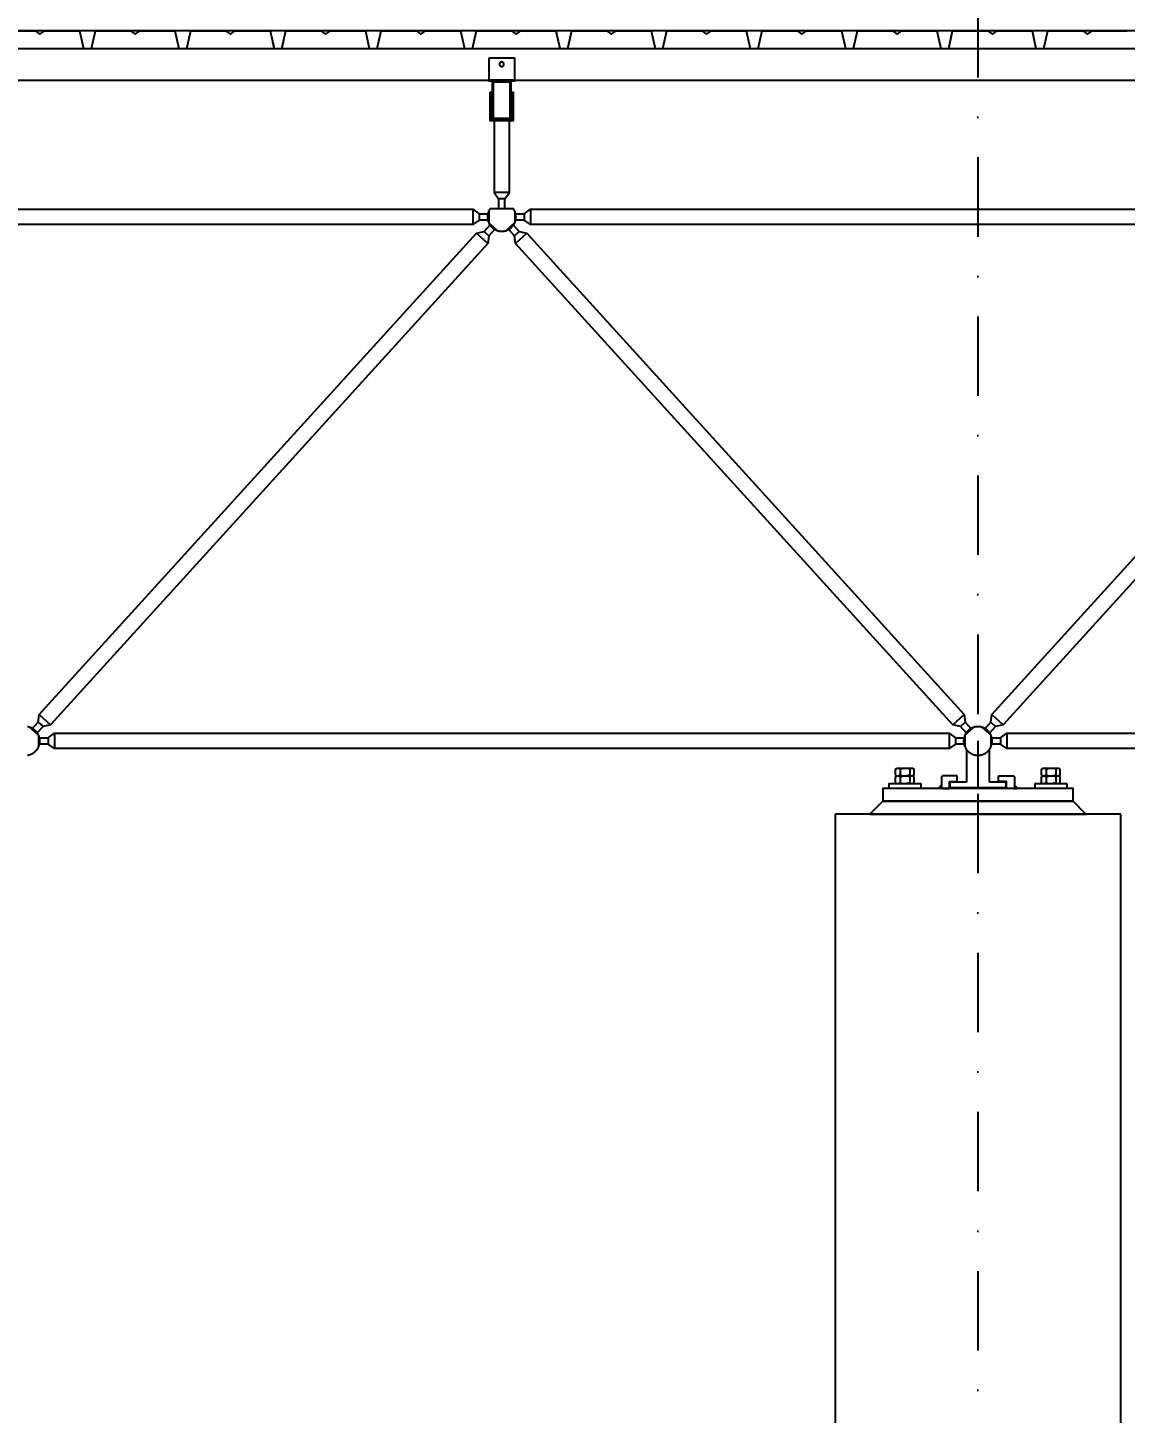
# Model space of a CAD drawing. Header units: centimetres. Extents: x 77182 to 116086, y 20619 to 33555.
# Drawn here: x 106365.4 to 106711.1, y 22351.7 to 22788 of the extents above; entities that cross this region are included whole.
import ezdxf

# ---------------------------------------------------------------- set-up
doc = ezdxf.new("R2010")
doc.units = ezdxf.units.CM
doc.header["$LTSCALE"] = 100
doc.linetypes.add('DASHDOT2', pattern=[0.5, 0.25, -0.125, 0, -0.125])
for name, color, linetype in [('A-ANNO-DIMS', 187, 'Continuous'), ('A-ANNO-GRID', 155, 'DASHDOT2'), ('A-ELEV-01', 255, 'Continuous'), ('A-ELEV-02', 253, 'Continuous'), ('A-WALL-INSL', 249, 'Continuous'), ('A-WALL-SNWPNL', 200, 'Continuous'), ('S-STEL', 3, 'Continuous')]:
    doc.layers.add(name, color=color, linetype=linetype)
doc.styles.add('Fields_100', font='act_simplex.shx', dxfattribs={"width": 0.8, "height": 20})
doc.dimstyles.new('FIELDS_100', dxfattribs={"dimscale": 0, "dimtxt": 20, "dimasz": 5, "dimexe": 5, "dimexo": 5, "dimgap": 5, "dimtad": 0, "dimdec": 0, "dimzin": 0, "dimdsep": 46, "dimtxsty": 'Fields_100', "dimblk": 'DOT', "dimcen": 0.09, "dimclrt": 50, "dimadec": 0, "dimazin": 0, "dimtfac": 1, "dimtdec": 0, "dimtix": 1, "dimtofl": 0, "dimtmove": 1, "dimatfit": 3, "dimfxl": 5, "dimfxlon": 1, "dimtolj": 1, "dimtzin": 0, "dimarcsym": 0})

# ---------------------------------------------------------------- blocks, each defined once
blk = doc.blocks.new('SOMUN')
for p, q in [((-9.8, 7.1), (-8.2, 8)), ((-9.8, 0.9), (-9.8, 7.1)), ((-9.8, 0.9), (-8.2, 0)), ((-8.2, 8), (-5, 8)), ((-8.2, 0), (-5, 0)), ((-5, 7.1), (-6.6, 8)), ((-5, 0.9), (-6.6, 0)), ((-5, 8), (5, 8)), ((-5, 7.1), (-1.7, 8)), ((-5, 7.1), (-5, 0.9)), ((-5, 0.9), (-1.7, 0)), ((-5, 0), (5, 0)), ((5, 7.1), (1.7, 8)), ((5, 0.9), (1.7, 0)), ((5, 8), (8.2, 8)), ((5, 7.1), (6.6, 8)), ((5, 7.1), (5, 0.9)), ((5, 0.9), (6.6, 0)), ((5, 0), (8.2, 0)), ((9.8, 7.1), (8.2, 8)), ((9.8, 0.9), (8.2, 0)), ((9.8, 0.9), (9.8, 7.1))]:
    blk.add_line(p, q)
blk = doc.blocks.new('_Dot')
at = {"color": 0, "linetype": 'ByBlock', "lineweight": -2}
blk.add_line((-0.5, 0), (-1, 0), dxfattribs=at)
at = {"color": 0, "linetype": 'ByBlock', "const_width": 0.5}
blk.add_lwpolyline([(-0.25, 0, 1), (0.25, 0, 1)], format="xyb", close=True, dxfattribs=at)
blk = doc.blocks.new('*D18')
at = {"layer": 'A-ANNO-DIMS', "color": 0, "lineweight": -2, "transparency": 16777216}
for p, q in [((104864.7, 23343.48), (104864.7, 23353.48)), ((106664.7, 23343.48), (106664.7, 23353.48)), ((104869.7, 23348.48), (105733.03, 23348.48)), ((106659.7, 23348.48), (105796.36, 23348.48))]:
    blk.add_line(p, q, dxfattribs=at)
at = {"layer": 'DEFPOINTS', "color": 0, "transparency": 16777216}
for p in [(106664.7, 23348.48), (104864.7, 22503.48), (106664.7, 22503.48)]:
    blk.add_point(p, dxfattribs=at)
at = {"layer": 'A-ANNO-DIMS', "color": 0, "lineweight": -2, "transparency": 16777216, "xscale": 5, "yscale": 5, "zscale": 5, "rotation": 180}
blk.add_blockref('_Dot', (104864.7, 23348.48), dxfattribs=at)
at = {"layer": 'A-ANNO-DIMS', "color": 0, "lineweight": -2, "transparency": 16777216, "xscale": 5, "yscale": 5, "zscale": 5}
blk.add_blockref('_Dot', (106664.7, 23348.48), dxfattribs=at)
at = {"layer": 'A-ANNO-DIMS', "color": 50, "transparency": 16777216, "insert": (105764.7, 23348.48), "char_height": 20, "attachment_point": 5, "style": 'Fields_100'}
blk.add_mtext('\\A1;1800', dxfattribs=at)
blk = doc.blocks.new('*D19')
at = {"layer": 'A-ANNO-DIMS', "color": 0, "lineweight": -2, "transparency": 16777216}
for p, q in [((106664.7, 23343.48), (106664.7, 23353.48)), ((108464.7, 23343.48), (108464.7, 23353.48)), ((106669.7, 23348.48), (107533.03, 23348.48)), ((108459.7, 23348.48), (107596.36, 23348.48))]:
    blk.add_line(p, q, dxfattribs=at)
at = {"layer": 'DEFPOINTS', "color": 0, "transparency": 16777216}
for p in [(108464.7, 23348.48), (106664.7, 22503.48), (108464.7, 22503.48)]:
    blk.add_point(p, dxfattribs=at)
at = {"layer": 'A-ANNO-DIMS', "color": 0, "lineweight": -2, "transparency": 16777216, "xscale": 5, "yscale": 5, "zscale": 5, "rotation": 180}
blk.add_blockref('_Dot', (106664.7, 23348.48), dxfattribs=at)
at = {"layer": 'A-ANNO-DIMS', "color": 0, "lineweight": -2, "transparency": 16777216, "xscale": 5, "yscale": 5, "zscale": 5}
blk.add_blockref('_Dot', (108464.7, 23348.48), dxfattribs=at)
at = {"layer": 'A-ANNO-DIMS', "color": 50, "transparency": 16777216, "insert": (107564.7, 23348.48), "char_height": 20, "attachment_point": 5, "style": 'Fields_100'}
blk.add_mtext('\\A1;1800', dxfattribs=at)

msp = doc.modelspace()

# ---------------------------------------------------------------- hatches: boundary and pattern name
at = {"layer": 'A-ELEV-02'}
for points in [[(106653.2, 22548.69), (106653.5, 22548.39), (106652.5, 22548.39), (106652.5, 22548.42), (106652.5, 22548.45), (106652.5, 22548.49), (106652.51, 22548.52), (106652.51, 22548.56), (106652.52, 22548.59), (106652.53, 22548.62), (106652.53, 22548.66), (106652.54, 22548.69), (106652.56, 22548.72), (106652.57, 22548.75), (106652.58, 22548.79), (106652.59, 22548.82), (106652.61, 22548.85), (106652.63, 22548.88), (106652.64, 22548.91), (106652.66, 22548.94), (106652.68, 22548.96), (106652.7, 22548.99), (106652.72, 22549.02), (106652.74, 22549.04), (106652.77, 22549.07), (106652.79, 22549.09), (106652.82, 22549.12), (106652.84, 22549.14), (106652.87, 22549.16), (106652.89, 22549.18), (106652.92, 22549.2), (106652.95, 22549.22), (106652.98, 22549.24), (106653.01, 22549.26), (106653.04, 22549.28), (106653.07, 22549.29), (106653.1, 22549.3), (106653.13, 22549.32), (106653.17, 22549.33), (106653.2, 22549.34)], [(106676.2, 22548.69), (106675.9, 22548.39), (106676.9, 22548.39), (106676.9, 22548.42), (106676.9, 22548.45), (106676.89, 22548.49), (106676.89, 22548.52), (106676.88, 22548.56), (106676.88, 22548.59), (106676.87, 22548.62), (106676.86, 22548.66), (106676.85, 22548.69), (106676.84, 22548.72), (106676.83, 22548.75), (106676.81, 22548.79), (106676.8, 22548.82), (106676.78, 22548.85), (106676.77, 22548.88), (106676.75, 22548.91), (106676.73, 22548.94), (106676.71, 22548.96), (106676.69, 22548.99), (106676.67, 22549.02), (106676.65, 22549.04), (106676.63, 22549.07), (106676.6, 22549.09), (106676.58, 22549.12), (106676.55, 22549.14), (106676.53, 22549.16), (106676.5, 22549.18), (106676.47, 22549.2), (106676.44, 22549.22), (106676.42, 22549.24), (106676.39, 22549.26), (106676.36, 22549.28), (106676.32, 22549.29), (106676.29, 22549.3), (106676.26, 22549.32), (106676.23, 22549.33), (106676.2, 22549.34)]]:
    msp.add_hatch(color=256, dxfattribs=at).paths.add_polyline_path(points, flags=0)

# ---------------------------------------------------------------- linework, layer by layer
for points in [[(106634.7, 22544.39), (106694.7, 22544.39), (106694.7, 22548.39), (106634.7, 22548.39)], [(106630.7, 22540.39), (106698.7, 22540.39), (106694.7, 22544.39), (106634.7, 22544.39)]]:
    msp.add_lwpolyline(points, close=True)
at = {"elevation": 0}
for points in [[(106646.7, 22549.99), (106646.7, 22548.39), (106636.7, 22548.39), (106636.7, 22549.99), (106646.7, 22549.99)], [(106692.7, 22549.99), (106692.7, 22548.39), (106682.7, 22548.39), (106682.7, 22549.99), (106692.7, 22549.99)]]:
    msp.add_lwpolyline(points, dxfattribs=at)
at = {"layer": 'A-ANNO-GRID'}
msp.add_lwpolyline([(106664.7, 23398.48), (106664.7, 21665.39)], dxfattribs=at)
at = {"layer": 'A-ELEV-01'}
for points in [[(106619.7, 22540.39), (106619.7, 21940.39)], [(106709.7, 22540.39), (106619.7, 22540.39)], [(106709.7, 21940.39), (106709.7, 22540.39)]]:
    msp.add_lwpolyline(points, dxfattribs=at)
at = {"layer": 'A-ELEV-02'}
for points in [[(103019.7, 22781.49), (112087.2, 22781.49)], [(103019.7, 22771.49), (112087.2, 22771.49)], [(106518.7, 22771.49), (106510.7, 22771.49)], [(106511.1, 22765.89), (106511.6, 22765.89)], [(106511.1, 22764.49), (106511.6, 22764.49)], [(106517.8, 22765.89), (106518.3, 22765.89)], [(106517.8, 22764.49), (106518.3, 22764.49)], [(106512.28, 22758.69), (106512.28, 22736.09), (106513.7, 22734.09), (106513.7, 22731.09)], [(106515.7, 22731.09), (106515.7, 22734.09), (106517.11, 22736.09), (106517.11, 22758.69)], [(106517.11, 22736.09), (106512.28, 22736.09)], [(106515.7, 22734.09), (106513.7, 22734.09)], [(106218.8, 22729.39), (106221.8, 22729.39), (106223.8, 22730.8), (106505.6, 22730.8), (106507.6, 22729.39), (106510.6, 22729.39)], [(106510.6, 22727.39), (106507.6, 22727.39), (106505.6, 22725.97), (106223.8, 22725.97), (106221.8, 22727.39), (106218.8, 22727.39)], [(106505.6, 22730.8), (106505.6, 22725.97)], [(106507.6, 22729.39), (106507.6, 22727.39)], [(106511.1, 22731.09), (106511.01, 22730.97), (106510.93, 22730.84), (106510.85, 22730.71), (106510.77, 22730.58), (106510.7, 22730.45), (106510.63, 22730.31), (106510.56, 22730.17), (106510.51, 22730.02), (106510.45, 22729.88), (106510.43, 22729.8), (106510.4, 22729.73), (106510.38, 22729.65), (106510.36, 22729.57), (106510.34, 22729.5), (106510.32, 22729.42), (106510.3, 22729.34), (106510.28, 22729.26), (106510.27, 22729.19), (106510.26, 22729.11), (106510.24, 22729.03), (106510.23, 22728.95), (106510.22, 22728.87), (106510.22, 22728.79), (106510.21, 22728.71), (106510.2, 22728.63), (106510.2, 22728.55), (106510.2, 22728.47), (106510.2, 22728.39), (106510.2, 22728.31), (106510.2, 22728.23), (106510.2, 22728.15), (106510.21, 22728.07), (106510.21, 22727.99), (106510.22, 22727.92), (106510.23, 22727.84), (106510.24, 22727.76), (106510.25, 22727.68), (106510.28, 22727.53), (106510.31, 22727.37), (106510.35, 22727.22), (106510.39, 22727.07), (106510.44, 22726.93), (106510.49, 22726.79), (106510.55, 22726.65), (106510.61, 22726.51), (106510.67, 22726.37), (106510.74, 22726.24), (106510.81, 22726.11), (106510.89, 22725.98), (106510.98, 22725.86), (106511.07, 22725.73), (106511.16, 22725.61), (106511.26, 22725.49), (106511.36, 22725.37), (106511.47, 22725.25), (106511.52, 22725.2), (106511.58, 22725.14), (106511.64, 22725.09), (106511.69, 22725.04), (106511.75, 22724.98), (106511.81, 22724.93), (106511.88, 22724.88), (106511.94, 22724.83), (106512, 22724.78), (106512.07, 22724.74), (106512.13, 22724.69), (106512.2, 22724.65), (106512.26, 22724.6), (106512.33, 22724.56), (106512.4, 22724.52), (106512.47, 22724.48), (106512.54, 22724.44), (106512.61, 22724.4), (106512.68, 22724.36), (106512.75, 22724.33), (106512.82, 22724.3), (106512.9, 22724.26), (106512.97, 22724.23), (106513.04, 22724.2), (106513.12, 22724.17), (106513.19, 22724.15), (106513.27, 22724.12), (106513.34, 22724.1), (106513.49, 22724.05), (106513.64, 22724.01), (106513.79, 22723.98), (106513.95, 22723.95), (106514.1, 22723.93), (106514.25, 22723.91), (106514.4, 22723.9), (106514.55, 22723.89), (106514.7, 22723.89), (106514.85, 22723.89), (106515, 22723.9), (106515.15, 22723.91), (106515.3, 22723.93), (106515.45, 22723.95), (106515.6, 22723.98), (106515.75, 22724.01), (106515.9, 22724.05), (106516.05, 22724.1), (106516.13, 22724.12), (106516.2, 22724.15), (106516.28, 22724.17), (106516.35, 22724.2), (106516.43, 22724.23), (106516.5, 22724.26), (106516.57, 22724.3), (106516.64, 22724.33), (106516.71, 22724.36), (106516.79, 22724.4), (106516.86, 22724.44), (106516.93, 22724.48), (106516.99, 22724.52), (106517.06, 22724.56), (106517.13, 22724.6), (106517.2, 22724.65), (106517.26, 22724.69), (106517.33, 22724.74), (106517.39, 22724.78), (106517.46, 22724.83), (106517.52, 22724.88), (106517.58, 22724.93), (106517.64, 22724.98), (106517.7, 22725.04), (106517.76, 22725.09), (106517.82, 22725.14), (106517.87, 22725.2), (106517.93, 22725.25), (106518.04, 22725.37), (106518.14, 22725.49), (106518.24, 22725.61), (106518.33, 22725.73), (106518.42, 22725.86), (106518.5, 22725.98), (106518.58, 22726.11), (106518.65, 22726.24), (106518.72, 22726.37), (106518.79, 22726.51), (106518.85, 22726.65), (106518.9, 22726.79), (106518.95, 22726.93), (106519, 22727.07), (106519.04, 22727.22), (106519.08, 22727.37), (106519.11, 22727.53), (106519.14, 22727.68), (106519.15, 22727.76), (106519.16, 22727.84), (106519.17, 22727.92), (106519.18, 22727.99), (106519.19, 22728.07), (106519.19, 22728.15), (106519.19, 22728.23), (106519.2, 22728.31), (106519.2, 22728.39), (106519.2, 22728.47), (106519.19, 22728.55), (106519.19, 22728.63), (106519.19, 22728.71), (106519.18, 22728.79), (106519.17, 22728.87), (106519.16, 22728.95), (106519.15, 22729.03), (106519.14, 22729.11), (106519.13, 22729.19), (106519.11, 22729.26), (106519.09, 22729.34), (106519.08, 22729.42), (106519.06, 22729.5), (106519.04, 22729.57), (106519.02, 22729.65), (106518.99, 22729.73), (106518.97, 22729.8), (106518.94, 22729.88), (106518.89, 22730.02), (106518.83, 22730.17), (106518.77, 22730.31), (106518.7, 22730.45), (106518.63, 22730.58), (106518.55, 22730.71), (106518.47, 22730.84), (106518.38, 22730.97), (106518.3, 22731.09)], [(106510.6, 22730.24), (106510.6, 22726.53)], [(106511.1, 22731.09), (106518.3, 22731.09)], [(106518.8, 22729.39), (106521.8, 22729.39), (106523.8, 22730.8), (106805.6, 22730.8), (106807.6, 22729.39), (106810.6, 22729.39)], [(106518.8, 22730.24), (106518.8, 22726.53)], [(106810.6, 22727.39), (106807.6, 22727.39), (106805.6, 22725.97), (106523.8, 22725.97), (106521.8, 22727.39), (106518.8, 22727.39)], [(106521.8, 22729.39), (106521.8, 22727.39)], [(106523.8, 22730.8), (106523.8, 22725.97)], [(106506.79, 22723.28), (106510.36, 22720.03)], [(106509.18, 22723.81), (106510.66, 22722.46)], [(106510.57, 22726.6), (106513.31, 22724.11)], [(106516.08, 22724.11), (106518.83, 22726.6)], [(106518.73, 22722.46), (106520.21, 22723.81)], [(106519.03, 22720.03), (106522.61, 22723.28)], [(106369.03, 22571.74), (106372.61, 22568.5)], [(106656.79, 22568.5), (106660.36, 22571.74)], [(106669.03, 22571.74), (106672.61, 22568.5)], [(106365.31, 22558.93), (106365.41, 22558.94), (106365.52, 22558.96), (106365.62, 22558.98), (106365.73, 22559.01), (106365.83, 22559.03), (106365.94, 22559.06), (106366.04, 22559.09), (106366.15, 22559.13), (106366.25, 22559.16), (106366.35, 22559.2), (106366.46, 22559.25), (106366.56, 22559.29), (106366.66, 22559.34), (106366.76, 22559.39), (106366.86, 22559.44), (106366.96, 22559.5), (106367.06, 22559.56), (106367.16, 22559.62), (106367.26, 22559.68), (106367.35, 22559.75), (106367.44, 22559.82), (106367.53, 22559.89), (106367.62, 22559.97), (106367.71, 22560.04), (106367.8, 22560.12), (106367.88, 22560.2), (106367.96, 22560.29), (106368.04, 22560.37), (106368.12, 22560.46), (106368.19, 22560.55), (106368.26, 22560.64), (106368.33, 22560.73), (106368.4, 22560.83), (106368.46, 22560.92), (106368.53, 22561.02), (106368.58, 22561.12), (106368.64, 22561.22), (106368.69, 22561.32), (106368.75, 22561.42), (106368.79, 22561.52), (106368.84, 22561.63), (106368.88, 22561.73), (106368.92, 22561.83), (106368.96, 22561.94), (106368.99, 22562.04), (106369.02, 22562.15), (106369.05, 22562.25), (106369.08, 22562.36), (106369.1, 22562.46), (106369.12, 22562.57), (106369.14, 22562.67), (106369.16, 22562.78), (106369.17, 22562.88), (106369.18, 22562.98), (106369.19, 22563.08), (106369.19, 22563.19), (106369.2, 22563.29), (106369.2, 22563.39), (106369.2, 22563.49), (106369.19, 22563.59), (106369.19, 22563.69), (106369.18, 22563.79), (106369.17, 22563.89), (106369.16, 22564), (106369.14, 22564.1), (106369.12, 22564.21), (106369.1, 22564.31), (106369.08, 22564.41), (106369.05, 22564.52), (106369.02, 22564.62), (106368.99, 22564.73), (106368.96, 22564.83), (106368.92, 22564.94), (106368.88, 22565.04), (106368.84, 22565.15), (106368.79, 22565.25), (106368.75, 22565.35), (106368.69, 22565.45), (106368.64, 22565.55), (106368.58, 22565.65), (106368.53, 22565.75), (106368.46, 22565.85), (106368.4, 22565.94), (106368.33, 22566.04), (106368.26, 22566.13), (106368.19, 22566.22), (106368.12, 22566.31), (106368.04, 22566.4), (106367.96, 22566.49), (106367.88, 22566.57), (106367.8, 22566.65), (106367.71, 22566.73), (106367.62, 22566.81), (106367.53, 22566.88), (106367.44, 22566.95), (106367.35, 22567.02), (106367.26, 22567.09), (106367.16, 22567.15), (106367.06, 22567.21), (106366.96, 22567.27), (106366.86, 22567.33), (106366.76, 22567.38), (106366.66, 22567.43), (106366.56, 22567.48), (106366.46, 22567.53), (106366.35, 22567.57), (106366.25, 22567.61), (106366.15, 22567.65), (106366.04, 22567.68), (106365.94, 22567.71), (106365.83, 22567.74), (106365.73, 22567.77), (106365.62, 22567.79), (106365.52, 22567.81), (106365.41, 22567.83), (106365.31, 22567.84)], [(106366.08, 22567.67), (106368.83, 22565.17)], [(106368.73, 22569.31), (106370.21, 22567.97)], [(106368.8, 22564.39), (106371.8, 22564.39), (106373.8, 22565.8), (106655.6, 22565.8), (106657.6, 22564.39), (106660.6, 22564.39)], [(106373.8, 22565.8), (106373.8, 22560.97)], [(106655.6, 22565.8), (106655.6, 22560.97)], [(106659.18, 22567.97), (106660.66, 22569.31)], [(106668.3, 22560.69), (106668.38, 22560.81), (106668.47, 22560.93), (106668.55, 22561.06), (106668.63, 22561.19), (106668.7, 22561.33), (106668.77, 22561.46), (106668.83, 22561.61), (106668.89, 22561.75), (106668.94, 22561.9), (106668.97, 22561.97), (106668.99, 22562.05), (106669.02, 22562.12), (106669.04, 22562.2), (106669.06, 22562.28), (106669.08, 22562.35), (106669.09, 22562.43), (106669.11, 22562.51), (106669.13, 22562.59), (106669.14, 22562.67), (106669.15, 22562.74), (106669.16, 22562.82), (106669.17, 22562.9), (106669.18, 22562.98), (106669.19, 22563.06), (106669.19, 22563.14), (106669.19, 22563.22), (106669.2, 22563.3), (106669.2, 22563.38), (106669.2, 22563.46), (106669.19, 22563.54), (106669.19, 22563.62), (106669.19, 22563.7), (106669.18, 22563.78), (106669.17, 22563.86), (106669.16, 22563.94), (106669.15, 22564.01), (106669.14, 22564.09), (106669.11, 22564.25), (106669.08, 22564.4), (106669.04, 22564.55), (106669, 22564.7), (106668.95, 22564.84), (106668.9, 22564.99), (106668.85, 22565.13), (106668.79, 22565.27), (106668.72, 22565.4), (106668.65, 22565.53), (106668.58, 22565.66), (106668.5, 22565.79), (106668.42, 22565.92), (106668.33, 22566.04), (106668.24, 22566.17), (106668.14, 22566.29), (106668.04, 22566.4), (106667.93, 22566.52), (106667.87, 22566.58), (106667.82, 22566.63), (106667.76, 22566.68), (106667.7, 22566.74), (106667.64, 22566.79), (106667.58, 22566.84), (106667.52, 22566.89), (106667.46, 22566.94), (106667.39, 22566.99), (106667.33, 22567.04), (106667.26, 22567.08), (106667.2, 22567.13), (106667.13, 22567.17), (106667.06, 22567.21), (106666.99, 22567.26), (106666.93, 22567.3), (106666.86, 22567.34), (106666.79, 22567.37), (106666.71, 22567.41), (106666.64, 22567.44), (106666.57, 22567.48), (106666.5, 22567.51), (106666.43, 22567.54), (106666.35, 22567.57), (106666.28, 22567.6), (106666.2, 22567.63), (106666.13, 22567.65), (106666.05, 22567.68), (106665.9, 22567.72), (106665.75, 22567.76), (106665.6, 22567.79), (106665.45, 22567.82), (106665.3, 22567.85), (106665.15, 22567.86), (106665, 22567.88), (106664.85, 22567.88), (106664.7, 22567.89), (106664.55, 22567.88), (106664.4, 22567.88), (106664.25, 22567.86), (106664.1, 22567.85), (106663.95, 22567.82), (106663.79, 22567.79), (106663.64, 22567.76), (106663.49, 22567.72), (106663.34, 22567.68), (106663.27, 22567.65), (106663.19, 22567.63), (106663.12, 22567.6), (106663.04, 22567.57), (106662.97, 22567.54), (106662.9, 22567.51), (106662.82, 22567.48), (106662.75, 22567.44), (106662.68, 22567.41), (106662.61, 22567.37), (106662.54, 22567.34), (106662.47, 22567.3), (106662.4, 22567.26), (106662.33, 22567.21), (106662.26, 22567.17), (106662.2, 22567.13), (106662.13, 22567.08), (106662.07, 22567.04), (106662, 22566.99), (106661.94, 22566.94), (106661.88, 22566.89), (106661.81, 22566.84), (106661.75, 22566.79), (106661.69, 22566.74), (106661.64, 22566.68), (106661.58, 22566.63), (106661.52, 22566.58), (106661.47, 22566.52), (106661.36, 22566.4), (106661.26, 22566.29), (106661.16, 22566.17), (106661.07, 22566.04), (106660.98, 22565.92), (106660.89, 22565.79), (106660.81, 22565.66), (106660.74, 22565.53), (106660.67, 22565.4), (106660.61, 22565.27), (106660.55, 22565.13), (106660.49, 22564.99), (106660.44, 22564.84), (106660.39, 22564.7), (106660.35, 22564.55), (106660.31, 22564.4), (106660.28, 22564.25), (106660.25, 22564.09), (106660.24, 22564.01), (106660.23, 22563.94), (106660.22, 22563.86), (106660.21, 22563.78), (106660.21, 22563.7), (106660.2, 22563.62), (106660.2, 22563.54), (106660.2, 22563.46), (106660.2, 22563.38), (106660.2, 22563.3), (106660.2, 22563.22), (106660.2, 22563.14), (106660.21, 22563.06), (106660.22, 22562.98), (106660.22, 22562.9), (106660.23, 22562.82), (106660.24, 22562.74), (106660.26, 22562.67), (106660.27, 22562.59), (106660.28, 22562.51), (106660.3, 22562.43), (106660.32, 22562.35), (106660.34, 22562.28), (106660.36, 22562.2), (106660.38, 22562.12), (106660.4, 22562.05), (106660.43, 22561.97), (106660.45, 22561.9), (106660.51, 22561.75), (106660.56, 22561.61), (106660.63, 22561.46), (106660.7, 22561.33), (106660.77, 22561.19), (106660.85, 22561.06), (106660.93, 22560.93), (106661.01, 22560.81), (106661.1, 22560.69)], [(106660.57, 22565.17), (106663.31, 22567.67)], [(106666.08, 22567.67), (106668.83, 22565.17)], [(106668.73, 22569.31), (106670.21, 22567.97)], [(106668.8, 22564.39), (106671.8, 22564.39), (106673.8, 22565.8), (106955.6, 22565.8), (106957.6, 22564.39), (106960.6, 22564.39)], [(106673.8, 22565.8), (106673.8, 22560.97)], [(106368.8, 22565.24), (106368.8, 22561.53)], [(106660.6, 22562.39), (106657.6, 22562.39), (106655.6, 22560.97), (106373.8, 22560.97), (106371.8, 22562.39), (106368.8, 22562.39)], [(106371.8, 22564.39), (106371.8, 22562.39)], [(106657.6, 22564.39), (106657.6, 22562.39)], [(106660.6, 22565.24), (106660.6, 22561.53)], [(106664.7, 22563.39), (106664.7, 22548.39)], [(106668.8, 22565.24), (106668.8, 22561.53)], [(106960.6, 22562.39), (106957.6, 22562.39), (106955.6, 22560.97), (106673.8, 22560.97), (106671.8, 22562.39), (106668.8, 22562.39)], [(106671.8, 22564.39), (106671.8, 22562.39)], [(106661.1, 22560.69), (106661.1, 22550.39)], [(106668.3, 22550.39), (106668.3, 22560.69)], [(106653.2, 22549.34), (106653.18, 22549.33), (106653.16, 22549.33), (106653.14, 22549.32), (106653.13, 22549.32), (106653.11, 22549.31), (106653.09, 22549.3), (106653.07, 22549.29), (106653.06, 22549.28), (106653.04, 22549.28), (106653.02, 22549.27), (106653.01, 22549.26), (106652.99, 22549.25), (106652.97, 22549.24), (106652.96, 22549.23), (106652.94, 22549.22), (106652.92, 22549.2), (106652.91, 22549.19), (106652.89, 22549.18), (106652.87, 22549.17), (106652.86, 22549.16), (106652.84, 22549.14), (106652.83, 22549.13), (106652.81, 22549.12), (106652.8, 22549.1), (106652.78, 22549.09), (106652.77, 22549.07), (106652.76, 22549.06), (106652.74, 22549.04), (106652.73, 22549.03), (106652.72, 22549.01), (106652.7, 22548.99), (106652.69, 22548.98), (106652.68, 22548.96), (106652.67, 22548.94), (106652.66, 22548.93), (106652.65, 22548.91), (106652.64, 22548.89), (106652.62, 22548.88), (106652.62, 22548.86), (106652.61, 22548.84), (106652.6, 22548.82), (106652.59, 22548.8), (106652.58, 22548.78), (106652.57, 22548.77), (106652.56, 22548.75), (106652.56, 22548.73), (106652.55, 22548.71), (106652.54, 22548.69), (106652.54, 22548.67), (106652.53, 22548.65), (106652.53, 22548.63), (106652.52, 22548.61), (106652.52, 22548.59), (106652.52, 22548.58), (106652.51, 22548.56), (106652.51, 22548.54), (106652.51, 22548.52), (106652.5, 22548.5), (106652.5, 22548.48), (106652.5, 22548.46), (106652.5, 22548.44), (106652.5, 22548.42), (106652.5, 22548.41), (106652.5, 22548.39)], [(106653.5, 22548.39), (106652.5, 22548.39)], [(106653.5, 22548.39), (106653.2, 22548.69)], [(106661.1, 22550.39), (106655.8, 22550.39)], [(106655.8, 22550.39), (106655.8, 22548.79)], [(106655.8, 22548.79), (106673.6, 22548.79)], [(106656, 22548.39), (106656, 22548.59)], [(106656, 22548.59), (106673.39, 22548.59)], [(106673.39, 22548.39), (106656, 22548.39)], [(106656.05, 22548.59), (106656.05, 22548.79)], [(106673.6, 22550.39), (106668.3, 22550.39)], [(106673.35, 22548.59), (106673.35, 22548.79)], [(106673.39, 22548.39), (106673.39, 22548.59)], [(106673.6, 22548.79), (106673.6, 22550.39)], [(106675.9, 22548.39), (106676.2, 22548.69)], [(106675.9, 22548.39), (106676.9, 22548.39)], [(106676.9, 22548.39), (106676.9, 22548.41), (106676.9, 22548.42), (106676.9, 22548.44), (106676.89, 22548.46), (106676.89, 22548.48), (106676.89, 22548.5), (106676.89, 22548.52), (106676.89, 22548.54), (106676.88, 22548.56), (106676.88, 22548.58), (106676.88, 22548.59), (106676.87, 22548.61), (106676.87, 22548.63), (106676.86, 22548.65), (106676.86, 22548.67), (106676.85, 22548.69), (106676.84, 22548.71), (106676.84, 22548.73), (106676.83, 22548.75), (106676.82, 22548.77), (106676.82, 22548.78), (106676.81, 22548.8), (106676.8, 22548.82), (106676.79, 22548.84), (106676.78, 22548.86), (106676.77, 22548.88), (106676.76, 22548.89), (106676.75, 22548.91), (106676.74, 22548.93), (106676.73, 22548.94), (106676.72, 22548.96), (106676.7, 22548.98), (106676.69, 22548.99), (106676.68, 22549.01), (106676.67, 22549.03), (106676.65, 22549.04), (106676.64, 22549.06), (106676.63, 22549.07), (106676.61, 22549.09), (106676.6, 22549.1), (106676.58, 22549.12), (106676.57, 22549.13), (106676.55, 22549.14), (106676.54, 22549.16), (106676.52, 22549.17), (106676.51, 22549.18), (106676.49, 22549.19), (106676.47, 22549.2), (106676.46, 22549.22), (106676.44, 22549.23), (106676.42, 22549.24), (106676.41, 22549.25), (106676.39, 22549.26), (106676.37, 22549.27), (106676.36, 22549.28), (106676.34, 22549.28), (106676.32, 22549.29), (106676.3, 22549.3), (106676.29, 22549.31), (106676.27, 22549.32), (106676.25, 22549.32), (106676.23, 22549.33), (106676.22, 22549.33), (106676.2, 22549.34)]]:
    msp.add_lwpolyline(points, dxfattribs=at)
for points in [[(106510.7, 22778.49), (106518.7, 22778.49), (106518.7, 22771.19), (106510.7, 22771.19)], [(106515.4, 22776.49), (106515.4, 22776.5), (106515.4, 22776.52), (106515.4, 22776.53), (106515.39, 22776.55), (106515.39, 22776.57), (106515.39, 22776.58), (106515.39, 22776.6), (106515.39, 22776.61), (106515.38, 22776.63), (106515.38, 22776.65), (106515.37, 22776.66), (106515.37, 22776.68), (106515.37, 22776.7), (106515.36, 22776.71), (106515.35, 22776.73), (106515.35, 22776.74), (106515.34, 22776.76), (106515.33, 22776.78), (106515.33, 22776.79), (106515.32, 22776.81), (106515.31, 22776.82), (106515.3, 22776.84), (106515.29, 22776.85), (106515.28, 22776.87), (106515.27, 22776.88), (106515.26, 22776.9), (106515.25, 22776.91), (106515.24, 22776.93), (106515.23, 22776.94), (106515.22, 22776.96), (106515.21, 22776.97), (106515.19, 22776.98), (106515.18, 22776.99), (106515.17, 22777.01), (106515.15, 22777.02), (106515.14, 22777.03), (106515.12, 22777.04), (106515.11, 22777.05), (106515.1, 22777.06), (106515.08, 22777.07), (106515.07, 22777.08), (106515.05, 22777.09), (106515.03, 22777.1), (106515.02, 22777.11), (106515, 22777.12), (106514.99, 22777.12), (106514.97, 22777.13), (106514.96, 22777.14), (106514.94, 22777.14), (106514.92, 22777.15), (106514.91, 22777.15), (106514.89, 22777.16), (106514.87, 22777.16), (106514.86, 22777.17), (106514.84, 22777.17), (106514.82, 22777.17), (106514.81, 22777.18), (106514.79, 22777.18), (106514.78, 22777.18), (106514.76, 22777.18), (106514.74, 22777.19), (106514.73, 22777.19), (106514.71, 22777.19), (106514.7, 22777.19), (106514.68, 22777.19), (106514.67, 22777.19), (106514.65, 22777.19), (106514.63, 22777.18), (106514.62, 22777.18), (106514.6, 22777.18), (106514.59, 22777.18), (106514.57, 22777.17), (106514.55, 22777.17), (106514.54, 22777.17), (106514.52, 22777.16), (106514.5, 22777.16), (106514.49, 22777.15), (106514.47, 22777.15), (106514.46, 22777.14), (106514.44, 22777.14), (106514.42, 22777.13), (106514.41, 22777.12), (106514.39, 22777.12), (106514.38, 22777.11), (106514.36, 22777.1), (106514.34, 22777.09), (106514.33, 22777.08), (106514.31, 22777.07), (106514.3, 22777.06), (106514.28, 22777.05), (106514.27, 22777.04), (106514.26, 22777.03), (106514.24, 22777.02), (106514.23, 22777.01), (106514.22, 22776.99), (106514.2, 22776.98), (106514.19, 22776.97), (106514.18, 22776.96), (106514.17, 22776.94), (106514.15, 22776.93), (106514.14, 22776.91), (106514.13, 22776.9), (106514.12, 22776.88), (106514.11, 22776.87), (106514.1, 22776.85), (106514.09, 22776.84), (106514.08, 22776.82), (106514.08, 22776.81), (106514.07, 22776.79), (106514.06, 22776.78), (106514.05, 22776.76), (106514.05, 22776.74), (106514.04, 22776.73), (106514.03, 22776.71), (106514.03, 22776.7), (106514.02, 22776.68), (106514.02, 22776.66), (106514.02, 22776.65), (106514.01, 22776.63), (106514.01, 22776.61), (106514.01, 22776.6), (106514, 22776.58), (106514, 22776.57), (106514, 22776.55), (106514, 22776.53), (106514, 22776.52), (106514, 22776.5), (106514, 22776.49), (106514, 22776.47), (106514, 22776.46), (106514, 22776.44), (106514, 22776.42), (106514, 22776.41), (106514, 22776.39), (106514.01, 22776.38), (106514.01, 22776.36), (106514.01, 22776.34), (106514.02, 22776.33), (106514.02, 22776.31), (106514.02, 22776.29), (106514.03, 22776.28), (106514.03, 22776.26), (106514.04, 22776.25), (106514.05, 22776.23), (106514.05, 22776.21), (106514.06, 22776.2), (106514.07, 22776.18), (106514.08, 22776.17), (106514.08, 22776.15), (106514.09, 22776.13), (106514.1, 22776.12), (106514.11, 22776.1), (106514.12, 22776.09), (106514.13, 22776.07), (106514.14, 22776.06), (106514.15, 22776.05), (106514.17, 22776.03), (106514.18, 22776.02), (106514.19, 22776), (106514.2, 22775.99), (106514.22, 22775.98), (106514.23, 22775.97), (106514.24, 22775.95), (106514.26, 22775.94), (106514.27, 22775.93), (106514.28, 22775.92), (106514.3, 22775.91), (106514.31, 22775.9), (106514.33, 22775.89), (106514.34, 22775.88), (106514.36, 22775.87), (106514.38, 22775.86), (106514.39, 22775.86), (106514.41, 22775.85), (106514.42, 22775.84), (106514.44, 22775.84), (106514.46, 22775.83), (106514.47, 22775.82), (106514.49, 22775.82), (106514.5, 22775.81), (106514.52, 22775.81), (106514.54, 22775.81), (106514.55, 22775.8), (106514.57, 22775.8), (106514.59, 22775.8), (106514.6, 22775.79), (106514.62, 22775.79), (106514.63, 22775.79), (106514.65, 22775.79), (106514.67, 22775.79), (106514.68, 22775.79), (106514.7, 22775.79), (106514.71, 22775.79), (106514.73, 22775.79), (106514.74, 22775.79), (106514.76, 22775.79), (106514.78, 22775.79), (106514.79, 22775.79), (106514.81, 22775.8), (106514.82, 22775.8), (106514.84, 22775.8), (106514.86, 22775.81), (106514.87, 22775.81), (106514.89, 22775.81), (106514.91, 22775.82), (106514.92, 22775.82), (106514.94, 22775.83), (106514.96, 22775.84), (106514.97, 22775.84), (106514.99, 22775.85), (106515, 22775.86), (106515.02, 22775.86), (106515.03, 22775.87), (106515.05, 22775.88), (106515.07, 22775.89), (106515.08, 22775.9), (106515.1, 22775.91), (106515.11, 22775.92), (106515.12, 22775.93), (106515.14, 22775.94), (106515.15, 22775.95), (106515.17, 22775.97), (106515.18, 22775.98), (106515.19, 22775.99), (106515.21, 22776), (106515.22, 22776.02), (106515.23, 22776.03), (106515.24, 22776.05), (106515.25, 22776.06), (106515.26, 22776.07), (106515.27, 22776.09), (106515.28, 22776.1), (106515.29, 22776.12), (106515.3, 22776.13), (106515.31, 22776.15), (106515.32, 22776.17), (106515.33, 22776.18), (106515.33, 22776.2), (106515.34, 22776.21), (106515.35, 22776.23), (106515.35, 22776.25), (106515.36, 22776.26), (106515.37, 22776.28), (106515.37, 22776.29), (106515.37, 22776.31), (106515.38, 22776.33), (106515.38, 22776.34), (106515.39, 22776.36), (106515.39, 22776.38), (106515.39, 22776.39), (106515.39, 22776.41), (106515.39, 22776.42), (106515.4, 22776.44), (106515.4, 22776.46), (106515.4, 22776.47)], [(106511.1, 22767.69), (106511.6, 22767.69), (106511.6, 22759.19), (106517.8, 22759.19), (106517.8, 22767.69), (106518.3, 22767.69), (106518.3, 22758.69), (106511.1, 22758.69)], [(106366.72, 22567.09), (106368.73, 22569.31), (106369.03, 22571.74), (106506.79, 22723.28), (106509.18, 22723.81), (106511.2, 22726.03), (106512.68, 22724.68), (106510.66, 22722.46), (106510.36, 22720.03), (106372.61, 22568.5), (106370.21, 22567.97), (106368.2, 22565.75)], [(106661.2, 22565.75), (106659.18, 22567.97), (106656.79, 22568.5), (106519.03, 22720.03), (106518.73, 22722.46), (106516.72, 22724.68), (106518.2, 22726.03), (106520.21, 22723.81), (106522.61, 22723.28), (106660.36, 22571.74), (106660.66, 22569.31), (106662.68, 22567.09)], [(106666.72, 22567.09), (106668.73, 22569.31), (106669.03, 22571.74), (106806.79, 22723.28), (106809.18, 22723.81), (106811.2, 22726.03), (106812.68, 22724.68), (106810.66, 22722.46), (106810.36, 22720.03), (106672.61, 22568.5), (106670.21, 22567.97), (106668.2, 22565.75)], [(106669.2, 22563.39), (106669.2, 22563.49), (106669.19, 22563.59), (106669.19, 22563.69), (106669.18, 22563.79), (106669.17, 22563.89), (106669.16, 22564), (106669.14, 22564.1), (106669.12, 22564.21), (106669.1, 22564.31), (106669.08, 22564.41), (106669.05, 22564.52), (106669.02, 22564.62), (106668.99, 22564.73), (106668.96, 22564.83), (106668.92, 22564.94), (106668.88, 22565.04), (106668.84, 22565.15), (106668.79, 22565.25), (106668.75, 22565.35), (106668.69, 22565.45), (106668.64, 22565.55), (106668.58, 22565.65), (106668.53, 22565.75), (106668.46, 22565.85), (106668.4, 22565.94), (106668.33, 22566.04), (106668.26, 22566.13), (106668.19, 22566.22), (106668.12, 22566.31), (106668.04, 22566.4), (106667.96, 22566.49), (106667.88, 22566.57), (106667.8, 22566.65), (106667.71, 22566.73), (106667.62, 22566.81), (106667.53, 22566.88), (106667.44, 22566.95), (106667.35, 22567.02), (106667.26, 22567.09), (106667.16, 22567.15), (106667.06, 22567.21), (106666.96, 22567.27), (106666.86, 22567.33), (106666.76, 22567.38), (106666.66, 22567.43), (106666.56, 22567.48), (106666.46, 22567.53), (106666.35, 22567.57), (106666.25, 22567.61), (106666.15, 22567.65), (106666.04, 22567.68), (106665.94, 22567.71), (106665.83, 22567.74), (106665.73, 22567.77), (106665.62, 22567.79), (106665.52, 22567.81), (106665.41, 22567.83), (106665.31, 22567.84), (106665.2, 22567.86), (106665.1, 22567.87), (106665, 22567.88), (106664.9, 22567.88), (106664.8, 22567.89), (106664.7, 22567.89), (106664.6, 22567.89), (106664.5, 22567.88), (106664.4, 22567.88), (106664.29, 22567.87), (106664.19, 22567.86), (106664.09, 22567.84), (106663.98, 22567.83), (106663.88, 22567.81), (106663.77, 22567.79), (106663.67, 22567.77), (106663.56, 22567.74), (106663.46, 22567.71), (106663.35, 22567.68), (106663.25, 22567.65), (106663.15, 22567.61), (106663.04, 22567.57), (106662.94, 22567.53), (106662.83, 22567.48), (106662.73, 22567.43), (106662.63, 22567.38), (106662.53, 22567.33), (106662.43, 22567.27), (106662.33, 22567.21), (106662.24, 22567.15), (106662.14, 22567.09), (106662.04, 22567.02), (106661.95, 22566.95), (106661.86, 22566.88), (106661.77, 22566.81), (106661.68, 22566.73), (106661.6, 22566.65), (106661.52, 22566.57), (106661.43, 22566.49), (106661.36, 22566.4), (106661.28, 22566.31), (106661.2, 22566.22), (106661.13, 22566.13), (106661.06, 22566.04), (106661, 22565.94), (106660.93, 22565.85), (106660.87, 22565.75), (106660.81, 22565.65), (106660.75, 22565.55), (106660.7, 22565.45), (106660.65, 22565.35), (106660.6, 22565.25), (106660.56, 22565.15), (106660.51, 22565.04), (106660.47, 22564.94), (106660.44, 22564.83), (106660.4, 22564.73), (106660.37, 22564.62), (106660.34, 22564.52), (106660.32, 22564.41), (106660.29, 22564.31), (106660.27, 22564.21), (106660.25, 22564.1), (106660.24, 22564), (106660.23, 22563.89), (106660.22, 22563.79), (106660.21, 22563.69), (106660.2, 22563.59), (106660.2, 22563.49), (106660.2, 22563.39), (106660.2, 22563.29), (106660.2, 22563.19), (106660.21, 22563.08), (106660.22, 22562.98), (106660.23, 22562.88), (106660.24, 22562.78), (106660.25, 22562.67), (106660.27, 22562.57), (106660.29, 22562.46), (106660.32, 22562.36), (106660.34, 22562.25), (106660.37, 22562.15), (106660.4, 22562.04), (106660.44, 22561.94), (106660.47, 22561.83), (106660.51, 22561.73), (106660.56, 22561.63), (106660.6, 22561.52), (106660.65, 22561.42), (106660.7, 22561.32), (106660.75, 22561.22), (106660.81, 22561.12), (106660.87, 22561.02), (106660.93, 22560.92), (106661, 22560.83), (106661.06, 22560.73), (106661.13, 22560.64), (106661.2, 22560.55), (106661.28, 22560.46), (106661.36, 22560.37), (106661.43, 22560.29), (106661.52, 22560.2), (106661.6, 22560.12), (106661.68, 22560.04), (106661.77, 22559.97), (106661.86, 22559.89), (106661.95, 22559.82), (106662.04, 22559.75), (106662.14, 22559.68), (106662.24, 22559.62), (106662.33, 22559.56), (106662.43, 22559.5), (106662.53, 22559.44), (106662.63, 22559.39), (106662.73, 22559.34), (106662.83, 22559.29), (106662.94, 22559.25), (106663.04, 22559.2), (106663.15, 22559.16), (106663.25, 22559.13), (106663.35, 22559.09), (106663.46, 22559.06), (106663.56, 22559.03), (106663.67, 22559.01), (106663.77, 22558.98), (106663.88, 22558.96), (106663.98, 22558.94), (106664.09, 22558.93), (106664.19, 22558.92), (106664.29, 22558.9), (106664.4, 22558.9), (106664.5, 22558.89), (106664.6, 22558.89), (106664.7, 22558.89), (106664.8, 22558.89), (106664.9, 22558.89), (106665, 22558.9), (106665.1, 22558.9), (106665.2, 22558.92), (106665.31, 22558.93), (106665.41, 22558.94), (106665.52, 22558.96), (106665.62, 22558.98), (106665.73, 22559.01), (106665.83, 22559.03), (106665.94, 22559.06), (106666.04, 22559.09), (106666.15, 22559.13), (106666.25, 22559.16), (106666.35, 22559.2), (106666.46, 22559.25), (106666.56, 22559.29), (106666.66, 22559.34), (106666.76, 22559.39), (106666.86, 22559.44), (106666.96, 22559.5), (106667.06, 22559.56), (106667.16, 22559.62), (106667.26, 22559.68), (106667.35, 22559.75), (106667.44, 22559.82), (106667.53, 22559.89), (106667.62, 22559.97), (106667.71, 22560.04), (106667.8, 22560.12), (106667.88, 22560.2), (106667.96, 22560.29), (106668.04, 22560.37), (106668.12, 22560.46), (106668.19, 22560.55), (106668.26, 22560.64), (106668.33, 22560.73), (106668.4, 22560.83), (106668.46, 22560.92), (106668.53, 22561.02), (106668.58, 22561.12), (106668.64, 22561.22), (106668.69, 22561.32), (106668.75, 22561.42), (106668.79, 22561.52), (106668.84, 22561.63), (106668.88, 22561.73), (106668.92, 22561.83), (106668.96, 22561.94), (106668.99, 22562.04), (106669.02, 22562.15), (106669.05, 22562.25), (106669.08, 22562.36), (106669.1, 22562.46), (106669.12, 22562.57), (106669.14, 22562.67), (106669.16, 22562.78), (106669.17, 22562.88), (106669.18, 22562.98), (106669.19, 22563.08), (106669.19, 22563.19), (106669.2, 22563.29)], [(106658.2, 22552.39), (106653.5, 22552.39), (106653.2, 22552.09), (106653.2, 22548.69), (106653.5, 22548.39), (106655.7, 22548.39), (106655.7, 22550.59), (106658.2, 22550.59)], [(106671.2, 22552.39), (106675.9, 22552.39), (106676.2, 22552.09), (106676.2, 22548.69), (106675.9, 22548.39), (106673.7, 22548.39), (106673.7, 22550.59), (106671.2, 22550.59)]]:
    msp.add_lwpolyline(points, close=True, dxfattribs=at)
at = {"layer": 'A-WALL-INSL', "ltscale": 0.002}
msp.add_lwpolyline([(112094.7, 22786.99), (94022.2, 22786.99)], dxfattribs=at)
at = {"layer": 'A-WALL-SNWPNL', "ltscale": 100}
for points in [[(106356.74, 22786.99), (106367.74, 22786.99), (106369.24, 22785.99), (106370.74, 22786.99), (106381.74, 22786.99), (106382.99, 22781.49), (106385.49, 22781.49), (106386.74, 22786.99), (106397.74, 22786.99), (106399.24, 22785.99), (106400.74, 22786.99), (106411.74, 22786.99), (106412.99, 22781.49), (106415.49, 22781.49), (106416.74, 22786.99), (106427.74, 22786.99), (106429.24, 22785.99), (106430.74, 22786.99), (106441.74, 22786.99), (106442.99, 22781.49), (106445.49, 22781.49), (106445.93, 22783.44)], [(106442.54, 22783.44), (106442.99, 22781.49), (106445.49, 22781.49), (106446.74, 22786.99), (106457.74, 22786.99), (106459.24, 22785.99), (106460.74, 22786.99), (106471.74, 22786.99), (106472.99, 22781.49), (106475.49, 22781.49), (106476.74, 22786.99), (106487.74, 22786.99), (106489.24, 22785.99), (106490.74, 22786.99), (106501.74, 22786.99), (106502.99, 22781.49), (106505.49, 22781.49), (106506.74, 22786.99), (106517.74, 22786.99), (106519.24, 22785.99), (106520.74, 22786.99), (106531.74, 22786.99), (106532.99, 22781.49), (106535.49, 22781.49), (106535.93, 22783.44)], [(106532.54, 22783.44), (106532.99, 22781.49), (106535.49, 22781.49), (106536.74, 22786.99), (106547.74, 22786.99), (106549.24, 22785.99), (106550.74, 22786.99), (106561.74, 22786.99), (106562.99, 22781.49), (106565.49, 22781.49), (106566.74, 22786.99), (106577.74, 22786.99), (106579.24, 22785.99), (106580.74, 22786.99), (106591.74, 22786.99), (106592.99, 22781.49), (106595.49, 22781.49), (106596.74, 22786.99), (106607.74, 22786.99), (106609.24, 22785.99), (106610.74, 22786.99), (106621.74, 22786.99), (106622.99, 22781.49), (106625.49, 22781.49), (106625.93, 22783.44)], [(106622.54, 22783.44), (106622.99, 22781.49), (106625.49, 22781.49), (106626.74, 22786.99), (106637.74, 22786.99), (106639.24, 22785.99), (106640.74, 22786.99), (106651.74, 22786.99), (106652.99, 22781.49), (106655.49, 22781.49), (106656.74, 22786.99), (106667.74, 22786.99), (106669.24, 22785.99), (106670.74, 22786.99), (106681.74, 22786.99), (106682.99, 22781.49), (106685.49, 22781.49), (106686.74, 22786.99), (106697.74, 22786.99), (106699.24, 22785.99), (106700.74, 22786.99), (106711.74, 22786.99)]]:
    msp.add_lwpolyline(points, dxfattribs=at)
at = {"layer": 'S-STEL'}
msp.add_lwpolyline([(106517.7, 22759.19), (106517.7, 22771.19), (106511.7, 22771.19), (106511.7, 22759.19)], dxfattribs=at)
msp.add_lwpolyline([(106517.4, 22770.89), (106512, 22770.89), (106512, 22759.49), (106517.4, 22759.49)], close=True, dxfattribs=at)

# ---------------------------------------------------------------- block references
at = {"xscale": 0.3, "yscale": 0.3, "zscale": 0.3}
for p in [(106641.7, 22552.39), (106641.7, 22549.99), (106687.7, 22552.39), (106687.7, 22549.99)]:
    msp.add_blockref('SOMUN', p, dxfattribs=at)

# ---------------------------------------------------------------- dimensions: what is measured, and where the dimension line sits
at = {"layer": 'A-ANNO-DIMS'}
for base, p1, p2, picture, middle in [((106664.7, 23348.48), (104864.7, 22503.48), (106664.7, 22503.48), '*D18', (105764.7, 23348.48)), ((108464.7, 23348.48), (106664.7, 22503.48), (108464.7, 22503.48), '*D19', (107564.7, 23348.48))]:
    dim = msp.add_linear_dim(base=base, p1=p1, p2=p2, dimstyle='FIELDS_100', override={"dimscale": 1}, dxfattribs=at)
    dim.commit()
    dim.dimension.update_dxf_attribs({"geometry": picture, "text_midpoint": middle})

doc.saveas('drawing.dxf')
